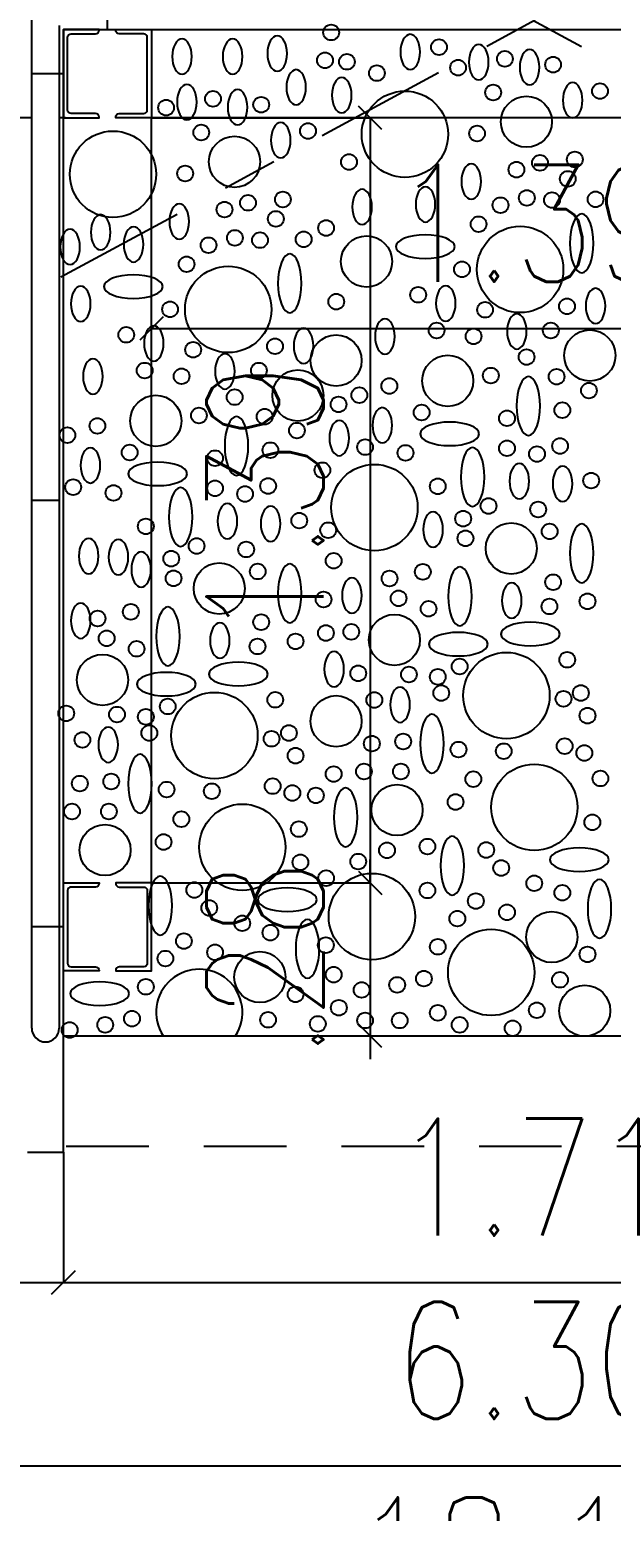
# Model space of a CAD drawing. Extents: x 3 to 114, y 126 to 173.
# Drawn here: x 56.084 to 57.14, y 130.525 to 133.217 of the extents above; entities that cross this region are included whole.
import ezdxf

# ---------------------------------------------------------------- set-up
doc = ezdxf.new("R2010")
doc.units = 0
doc.header["$LTSCALE"] = 0.02
doc.header["$MEASUREMENT"] = 0
doc.header["$PDMODE"] = 35
doc.linetypes.add('ACAD_ISO10W100', pattern=[18, 12, -3, 0, -3])
doc.linetypes.add('TRAZOS2', pattern=[0.375, 0.25, -0.125])
doc.layers.get('0').update_dxf_attribs({"linetype": 'CONTINUOUS'})
doc.layers.get('Defpoints').update_dxf_attribs({"linetype": 'CONTINUOUS'})
for name, color, linetype in [('-ejes-estruc', 8, 'ACAD_ISO10W100'), ('10-COTA-PARC-100', 4, 'CONTINUOUS'), ('hatch', 252, 'CONTINUOUS'), ('perf', 4, 'CONTINUOUS'), ('piedras', 8, 'CONTINUOUS'), ('VISTA-3', 8, 'CONTINUOUS')]:
    doc.layers.add(name, color=color, linetype=linetype)
doc.styles.add('COTAS', font='ROMANS.shx', dxfattribs={"width": 0.8})
doc.dimstyles.new('COTA-S-S-2-50', dxfattribs={"dimscale": 0.5, "dimtxt": 0.25, "dimasz": 0.05, "dimexe": 0, "dimexo": 0, "dimgap": 0.1, "dimtad": 1, "dimzin": 4, "dimdsep": 46, "dimtxsty": 'COTAS', "dimblk": 'OBLIQUE', "dimblk1": 'NONE', "dimblk2": 'M2_COTA', "dimcen": 0.1, "dimclrd": 2, "dimclre": 2, "dimclrt": 2, "dimadec": 0, "dimazin": 0, "dimtfac": 1, "dimtix": 1, "dimtmove": 2, "dimatfit": 3, "dimldrblk": 'M2_COTA', "dimfxl": 0, "dimtolj": 1, "dimtzin": 0, "dimarcsym": 0})

# ---------------------------------------------------------------- blocks, each defined once
blk = doc.blocks.new('_OBLIQUE')
at = {"color": 0, "linetype": 'ByBlock'}
blk.add_line((-0.5, -0.5), (0.5, 0.5), dxfattribs=at)
blk = doc.blocks.new('*D19')
at = {"layer": '10-COTA-PARC-100', "color": 2, "lineweight": -2}
for p, q in [((47.95, 131.0687), (47.95, 130.2528)), ((66.05, 131.0687), (66.05, 130.2528)), ((47.95, 130.2528), (66.05, 130.2528))]:
    blk.add_line(p, q, dxfattribs=at)
at = {"layer": 'Defpoints', "color": 0}
for p in [(47.95, 131.0687), (66.05, 131.0687), (66.05, 130.2528)]:
    blk.add_point(p, dxfattribs=at)
at = {"layer": '10-COTA-PARC-100', "color": 2, "lineweight": -2, "xscale": 0.0425, "yscale": 0.0425, "zscale": 0.0425, "rotation": 180}
blk.add_blockref('_OBLIQUE', (47.95, 130.2528), dxfattribs=at)
at = {"layer": '10-COTA-PARC-100', "color": 2, "lineweight": -2, "xscale": 0.0425, "yscale": 0.0425, "zscale": 0.0425}
blk.add_blockref('_OBLIQUE', (66.05, 130.2528), dxfattribs=at)
at = {"layer": '10-COTA-PARC-100', "color": 2, "insert": (57, 130.4441), "char_height": 0.2125, "attachment_point": 5, "style": 'COTAS'}
blk.add_mtext('\\A1;18.10', dxfattribs=at)
blk = doc.blocks.new('_None')
blk = doc.blocks.new('M2_COTA')
for p, q in [((0, 1), (0, -1)), ((-1, 0), (0, 0))]:
    blk.add_line(p, q)
at = {"const_width": 0.2}
blk.add_lwpolyline([(-1, -1), (1, 1)], dxfattribs=at)
blk = doc.blocks.new('*D31')
at = {"layer": '10-COTA-PARC-100', "color": 2, "lineweight": -2}
for p, q in [((53.85, 131.1887), (53.85, 130.6078)), ((60.15, 131.1887), (60.15, 130.6078)), ((53.85, 130.6078), (60.15, 130.6078))]:
    blk.add_line(p, q, dxfattribs=at)
at = {"layer": 'Defpoints', "color": 0}
for p in [(53.85, 131.1887), (60.15, 131.1887), (60.15, 130.6078)]:
    blk.add_point(p, dxfattribs=at)
at = {"layer": '10-COTA-PARC-100', "color": 2, "lineweight": -2, "xscale": 0.0425, "yscale": 0.0425, "zscale": 0.0425, "rotation": 180}
blk.add_blockref('_OBLIQUE', (53.85, 130.6078), dxfattribs=at)
at = {"layer": '10-COTA-PARC-100', "color": 2, "lineweight": -2, "xscale": 0.0425, "yscale": 0.0425, "zscale": 0.0425}
blk.add_blockref('_OBLIQUE', (60.15, 130.6078), dxfattribs=at)
at = {"layer": '10-COTA-PARC-100', "color": 2, "insert": (57, 130.7991), "char_height": 0.2125, "attachment_point": 5, "style": 'COTAS'}
blk.add_mtext('\\A1;6.30', dxfattribs=at)
blk = doc.blocks.new('*D33')
at = {"layer": '10-COTA-PARC-100', "color": 2, "lineweight": -2}
for p, q in [((56.305, 132.3617), (56.305, 132.6739)), ((56.305, 132.6739), (57.695, 132.6739)), ((57.695, 132.3617), (57.695, 132.6739))]:
    blk.add_line(p, q, dxfattribs=at)
at = {"layer": 'Defpoints', "color": 0}
for p in [(57.695, 132.6739), (56.305, 132.3617), (57.695, 132.3617)]:
    blk.add_point(p, dxfattribs=at)
at = {"layer": '10-COTA-PARC-100', "color": 2, "lineweight": -2, "xscale": 0.0425, "yscale": 0.0425, "zscale": 0.0425, "rotation": 180}
blk.add_blockref('_OBLIQUE', (56.305, 132.6739), dxfattribs=at)
at = {"layer": '10-COTA-PARC-100', "color": 2, "lineweight": -2, "xscale": 0.0425, "yscale": 0.0425, "zscale": 0.0425}
blk.add_blockref('_OBLIQUE', (57.695, 132.6739), dxfattribs=at)
at = {"layer": '10-COTA-PARC-100', "color": 2, "insert": (57, 132.8651), "char_height": 0.2125, "attachment_point": 5, "style": 'COTAS'}
blk.add_mtext('\\A1;1.39', dxfattribs=at)
blk = doc.blocks.new('*D34')
at = {"layer": '10-COTA-PARC-100', "color": 2, "lineweight": -2}
for p, q in [((56.305, 133.0567), (56.7024, 133.0567)), ((56.7024, 133.0567), (56.7024, 131.6667)), ((56.305, 131.6667), (56.7024, 131.6667))]:
    blk.add_line(p, q, dxfattribs=at)
at = {"layer": 'Defpoints', "color": 0}
for p in [(56.305, 133.0567), (56.305, 131.6667), (56.7024, 131.6667)]:
    blk.add_point(p, dxfattribs=at)
at = {"layer": '10-COTA-PARC-100', "color": 2, "lineweight": -2, "xscale": 0.0425, "yscale": 0.0425, "zscale": 0.0425}
for p, rotation in [((56.7024, 133.0567), 90), ((56.7024, 131.6667), 270)]:
    blk.add_blockref('_OBLIQUE', p, dxfattribs=dict(at, rotation=rotation))
at = {"layer": '10-COTA-PARC-100', "color": 2, "insert": (56.5111, 132.3617), "char_height": 0.2125, "attachment_point": 5, "rotation": 90, "style": 'COTAS'}
blk.add_mtext('\\A1;1.39', dxfattribs=at)
blk = doc.blocks.new('*D35')
at = {"layer": '10-COTA-PARC-100', "color": 2, "lineweight": -2}
for p, q in [((56.7024, 131.6667), (56.7024, 131.7092)), ((56.305, 131.6667), (56.7024, 131.6667)), ((56.7024, 131.6667), (56.7024, 131.3887)), ((56.145, 131.3887), (56.7024, 131.3887)), ((56.7024, 131.3887), (56.7024, 131.3462))]:
    blk.add_line(p, q, dxfattribs=at)
at = {"layer": 'Defpoints', "color": 0}
for p in [(56.305, 131.6667), (56.145, 131.3887), (56.7024, 131.3887)]:
    blk.add_point(p, dxfattribs=at)
at = {"layer": '10-COTA-PARC-100', "color": 2, "lineweight": -2, "xscale": 0.0425, "yscale": 0.0425, "zscale": 0.0425}
for p, rotation in [((56.7024, 131.6667), 270), ((56.7024, 131.3887), 90)]:
    blk.add_blockref('_OBLIQUE', p, dxfattribs=dict(at, rotation=rotation))
at = {"layer": '10-COTA-PARC-100', "color": 2, "insert": (56.5111, 131.5277), "char_height": 0.2125, "attachment_point": 5, "rotation": 90, "style": 'COTAS'}
blk.add_mtext('\\A1;.28', dxfattribs=at)
blk = doc.blocks.new('*D36')
at = {"layer": '10-COTA-PARC-100', "color": 2, "lineweight": -2}
for p, q in [((54.745, 131.1775), (54.745, 130.941)), ((56.145, 131.1775), (56.145, 130.941)), ((54.745, 130.941), (56.145, 130.941))]:
    blk.add_line(p, q, dxfattribs=at)
at = {"layer": 'Defpoints', "color": 0}
for p in [(54.745, 131.1775), (56.145, 131.1775), (56.145, 130.941)]:
    blk.add_point(p, dxfattribs=at)
at = {"layer": '10-COTA-PARC-100', "color": 2, "lineweight": -2, "xscale": 0.0425, "yscale": 0.0425, "zscale": 0.0425, "rotation": 180}
blk.add_blockref('_OBLIQUE', (54.745, 130.941), dxfattribs=at)
at = {"layer": '10-COTA-PARC-100', "color": 2, "lineweight": -2, "xscale": 0.0425, "yscale": 0.0425, "zscale": 0.0425}
blk.add_blockref('_OBLIQUE', (56.145, 130.941), dxfattribs=at)
at = {"layer": '10-COTA-PARC-100', "color": 2, "insert": (55.445, 131.1322), "char_height": 0.2125, "attachment_point": 5, "style": 'COTAS'}
blk.add_mtext('\\A1;1.40', dxfattribs=at)
blk = doc.blocks.new('*D38')
at = {"layer": '10-COTA-PARC-100', "color": 2, "lineweight": -2}
for p, q in [((57.855, 131.3887), (57.855, 130.941)), ((56.145, 131.1775), (56.145, 130.941)), ((56.145, 130.941), (57.855, 130.941))]:
    blk.add_line(p, q, dxfattribs=at)
at = {"layer": 'Defpoints', "color": 0}
for p in [(57.855, 131.3887), (56.145, 131.1775), (57.855, 130.941)]:
    blk.add_point(p, dxfattribs=at)
at = {"layer": '10-COTA-PARC-100', "color": 2, "lineweight": -2, "xscale": 0.0425, "yscale": 0.0425, "zscale": 0.0425, "rotation": 180}
blk.add_blockref('_OBLIQUE', (56.145, 130.941), dxfattribs=at)
at = {"layer": '10-COTA-PARC-100', "color": 2, "lineweight": -2, "xscale": 0.0425, "yscale": 0.0425, "zscale": 0.0425}
blk.add_blockref('_OBLIQUE', (57.855, 130.941), dxfattribs=at)
at = {"layer": '10-COTA-PARC-100', "color": 2, "insert": (57, 131.1322), "char_height": 0.2125, "attachment_point": 5, "style": 'COTAS'}
blk.add_mtext('\\A1;1.71', dxfattribs=at)

msp = doc.modelspace()

# ---------------------------------------------------------------- linework, layer by layer
at = {"layer": '-ejes-estruc'}
for p, q in [((53.85, 134.9387), (59.85, 131.6887)), ((60.15, 134.9387), (54.15, 131.6887))]:
    msp.add_line(p, q, dxfattribs=at)
for p, q in [((56.0875, 131.4027), (56.0875, 133.2742)), ((56.225, 133.2167), (56.225, 133.2742)), ((56.1375, 133.2242), (56.1375, 131.4027)), ((56.145, 133.1367), (56.0875, 133.1367)), ((56.0875, 133.0567), (54.745, 133.0567)), ((56.1487, 133.0567), (56.1375, 133.0567)), ((56.0875, 132.3617), (56.1375, 132.3617)), ((56.145, 131.5867), (56.0875, 131.5867)), ((56.145, 131.3887), (59.85, 131.3887))]:
    msp.add_line(p, q)
at = {"color": 2, "linetype": 'TRAZOS2', "ltscale": 30}
msp.add_line((54.15, 131.1887), (59.85, 131.1887), dxfattribs=at)
msp.add_arc((56.1125, 131.4027), 0.025, 180, 0)
at = {"layer": 'hatch', "color": 7}
for p, q in [((56.145, 133.2167), (57.855, 133.2167)), ((56.145, 131.1775), (56.145, 133.2167)), ((56.08, 131.1775), (56.145, 131.1775))]:
    msp.add_line(p, q, dxfattribs=at)
at = {"layer": 'perf'}
for points in [[(56.2035, 133.0642), (56.159, 133.0642, -0.414214), (56.1525, 133.0707), (56.1525, 133.2027, -0.414214), (56.159, 133.2092), (56.2035, 133.2092, 0.414214), (56.21, 133.2157), (56.21, 133.2167), (56.145, 133.2167), (56.145, 133.0567), (56.21, 133.0567), (56.21, 133.0577, 0.414214)], [(56.2465, 133.0642), (56.291, 133.0642, 0.414214), (56.2975, 133.0707), (56.2975, 133.2027, 0.414214), (56.291, 133.2092), (56.2465, 133.2092, -0.414214), (56.24, 133.2157), (56.24, 133.2167), (56.305, 133.2167), (56.305, 133.0567), (56.24, 133.0567), (56.24, 133.0577, -0.414214)], [(56.2035, 131.6592), (56.159, 131.6592, 0.414214), (56.1525, 131.6527), (56.1525, 131.5207, 0.414214), (56.159, 131.5142), (56.2035, 131.5142, -0.414214), (56.21, 131.5077), (56.21, 131.5067), (56.145, 131.5067), (56.145, 131.6667), (56.21, 131.6667), (56.21, 131.6657, -0.414214)], [(56.2465, 131.6592), (56.291, 131.6592, -0.414214), (56.2975, 131.6527), (56.2975, 131.5207, -0.414214), (56.291, 131.5142), (56.2465, 131.5142, 0.414214), (56.24, 131.5077), (56.24, 131.5067), (56.305, 131.5067), (56.305, 131.6667), (56.24, 131.6667), (56.24, 131.6657, 0.414214)]]:
    msp.add_lwpolyline(points, format="xyb", close=True, dxfattribs=at)
at = {"layer": 'piedras', "color": 26}
for centre, radius in [((56.6314, 133.2116), 0.0143), ((56.8273, 133.1849), 0.0143), ((56.6201, 133.161), 0.0143), ((56.66, 133.1583), 0.0143), ((56.8619, 133.1477), 0.0143), ((56.9469, 133.1636), 0.0143), ((57.0345, 133.153), 0.0143), ((56.7144, 133.1377), 0.0143), ((56.4167, 133.091), 0.0143), ((56.7653, 133.0267), 0.0784), ((56.9256, 133.1025), 0.0143), ((57.1196, 133.1051), 0.0143), ((56.3316, 133.075), 0.0143), ((56.5043, 133.0803), 0.0143), ((56.986, 133.0493), 0.0464), ((56.2351, 132.954), 0.0784), ((56.3954, 133.0298), 0.0143), ((56.5893, 133.0325), 0.0143), ((56.8964, 133.028), 0.0143), ((56.4558, 132.9766), 0.0464), ((56.6637, 132.9763), 0.0143), ((56.9679, 132.9624), 0.0143), ((57.0106, 132.9748), 0.0143), ((57.0739, 132.9809), 0.0143), ((56.3662, 132.9554), 0.0143), ((57.0611, 132.9456), 0.0143), ((56.5437, 132.9082), 0.0143), ((56.9867, 132.911), 0.0143), ((57.0324, 132.9071), 0.0143), ((57.1116, 132.9084), 0.0143), ((56.4377, 132.8898), 0.0143), ((56.4804, 132.9022), 0.0143), ((56.9389, 132.8977), 0.0143), ((56.5309, 132.8729), 0.0143), ((56.6222, 132.8563), 0.0143), ((56.8991, 132.8632), 0.0143), ((56.4087, 132.8251), 0.0143), ((56.4565, 132.8384), 0.0143), ((56.5022, 132.8344), 0.0143), ((56.5814, 132.8357), 0.0143), ((56.6956, 132.7955), 0.0464), ((56.9746, 132.781), 0.0784), ((56.3688, 132.7905), 0.0143), ((56.4444, 132.7084), 0.0784), ((56.869, 132.7812), 0.0143), ((56.6406, 132.7225), 0.0143), ((56.7894, 132.7351), 0.0143), ((57.0597, 132.7141), 0.0143), ((56.3388, 132.7086), 0.0143), ((56.9109, 132.7078), 0.0143), ((56.2592, 132.6624), 0.0143), ((56.8229, 132.6701), 0.0143), ((57.0303, 132.6701), 0.0143), ((56.3807, 132.6352), 0.0143), ((56.5294, 132.6415), 0.0143), ((56.6403, 132.6156), 0.0464), ((56.89, 132.6596), 0.0143), ((57.1012, 132.6248), 0.0464), ((56.8431, 132.5787), 0.0464), ((56.9863, 132.6219), 0.0143), ((56.2927, 132.5974), 0.0143), ((56.3597, 132.587), 0.0143), ((56.5001, 132.5974), 0.0143), ((56.571, 132.5521), 0.0464), ((56.9214, 132.5883), 0.0143), ((57.0408, 132.5862), 0.0143), ((56.6826, 132.5527), 0.0143), ((56.737, 132.5694), 0.0143), ((57.0995, 132.561), 0.0143), ((56.3129, 132.506), 0.0464), ((56.4561, 132.5492), 0.0143), ((56.6448, 132.5359), 0.0143), ((56.3912, 132.5157), 0.0143), ((56.5106, 132.5136), 0.0143), ((56.7957, 132.5212), 0.0143), ((56.9507, 132.5107), 0.0143), ((57.0513, 132.5254), 0.0143), ((56.1523, 132.48), 0.0143), ((56.2068, 132.4968), 0.0143), ((56.5692, 132.4884), 0.0143), ((56.2655, 132.4485), 0.0143), ((56.521, 132.4527), 0.0143), ((56.693, 132.4583), 0.0143), ((56.7664, 132.4478), 0.0143), ((56.9507, 132.4562), 0.0143), ((57.0052, 132.4457), 0.0143), ((57.0471, 132.4604), 0.0143), ((56.4205, 132.4381), 0.0143), ((56.6155, 132.4163), 0.0143), ((56.71, 132.3485), 0.0784), ((57.1036, 132.3975), 0.0143), ((56.1628, 132.3856), 0.0143), ((56.2361, 132.3751), 0.0143), ((56.4205, 132.3835), 0.0143), ((56.475, 132.3731), 0.0143), ((56.5169, 132.3877), 0.0143), ((56.825, 132.387), 0.0143), ((56.9172, 132.3513), 0.0143), ((57.0073, 132.345), 0.0143), ((56.2948, 132.3143), 0.0143), ((56.5734, 132.3248), 0.0143), ((56.8711, 132.3283), 0.0143), ((56.626, 132.3073), 0.0143), ((56.8753, 132.2926), 0.0143), ((56.9584, 132.2742), 0.0464), ((57.0282, 132.3052), 0.0143), ((56.387, 132.2787), 0.0143), ((56.477, 132.2724), 0.0143), ((56.3409, 132.2556), 0.0143), ((56.4281, 132.2015), 0.0464), ((56.498, 132.2325), 0.0143), ((56.636, 132.2519), 0.0143), ((56.7978, 132.2318), 0.0143), ((56.3451, 132.22), 0.0143), ((56.7374, 132.2196), 0.0143), ((57.0345, 132.2129), 0.0143), ((56.6176, 132.1815), 0.0143), ((56.7538, 132.1836), 0.0143), ((57.0969, 132.1781), 0.0143), ((56.2675, 132.1591), 0.0143), ((56.8083, 132.1647), 0.0143), ((57.0278, 132.1689), 0.0143), ((56.2072, 132.147), 0.0143), ((56.5043, 132.1403), 0.0143), ((56.6679, 132.1228), 0.0143), ((56.7463, 132.1081), 0.0464), ((56.2236, 132.1109), 0.0143), ((56.4976, 132.0962), 0.0143), ((56.5667, 132.1054), 0.0143), ((56.6218, 132.1207), 0.0143), ((56.278, 132.092), 0.0143), ((56.9497, 132.007), 0.0784), ((57.0601, 132.072), 0.0143), ((56.2161, 132.0354), 0.0464), ((56.6805, 132.0473), 0.0143), ((56.7726, 132.0452), 0.0143), ((56.825, 132.041), 0.0143), ((56.8648, 132.0598), 0.0143), ((56.3346, 131.9872), 0.0143), ((56.4194, 131.9344), 0.0784), ((56.5298, 131.9993), 0.0143), ((56.6403, 131.9604), 0.0464), ((56.7098, 131.999), 0.0143), ((56.8313, 132.0116), 0.0143), ((57.0534, 132.0011), 0.0143), ((57.0848, 132.0116), 0.0143), ((56.1502, 131.9746), 0.0143), ((56.2424, 131.9725), 0.0143), ((56.2948, 131.9683), 0.0143), ((57.0969, 131.9705), 0.0143), ((56.3011, 131.939), 0.0143), ((56.5546, 131.939), 0.0143), ((56.1796, 131.9264), 0.0143), ((56.5231, 131.9285), 0.0143), ((56.7052, 131.9197), 0.0143), ((56.7622, 131.9235), 0.0143), ((56.8627, 131.9089), 0.0143), ((57.0555, 131.9151), 0.0143), ((56.5667, 131.8978), 0.0143), ((56.9448, 131.9059), 0.0143), ((57.0911, 131.9026), 0.0143), ((56.636, 131.8644), 0.0143), ((56.6909, 131.869), 0.0143), ((56.758, 131.869), 0.0143), ((56.8895, 131.8551), 0.0143), ((57.0004, 131.804), 0.0784), ((57.1204, 131.8564), 0.0143), ((56.1749, 131.8471), 0.0143), ((56.2319, 131.8509), 0.0143), ((56.3325, 131.8362), 0.0143), ((56.4146, 131.8332), 0.0143), ((56.5252, 131.8425), 0.0143), ((56.5608, 131.8299), 0.0143), ((56.751, 131.7989), 0.0464), ((56.6036, 131.8256), 0.0143), ((56.8573, 131.8136), 0.0143), ((56.1607, 131.7964), 0.0143), ((56.2277, 131.7964), 0.0143), ((56.3593, 131.7825), 0.0143), ((56.4701, 131.7314), 0.0784), ((57.1057, 131.7767), 0.0143), ((56.2207, 131.7263), 0.0464), ((56.5726, 131.7644), 0.0143), ((56.327, 131.741), 0.0143), ((56.7328, 131.7259), 0.0143), ((56.8062, 131.7327), 0.0143), ((56.913, 131.7264), 0.0143), ((56.5755, 131.7041), 0.0143), ((56.6805, 131.7054), 0.0143), ((56.9402, 131.6937), 0.0143), ((56.6222, 131.6752), 0.0143), ((56.7054, 131.6056), 0.0784), ((57.0002, 131.666), 0.0143), ((56.3828, 131.6538), 0.0143), ((56.8062, 131.653), 0.0143), ((57.0513, 131.6488), 0.0143), ((56.41, 131.621), 0.0143), ((56.8941, 131.6337), 0.0143), ((56.9507, 131.6132), 0.0143), ((56.4699, 131.5933), 0.0143), ((56.8606, 131.6018), 0.0143), ((57.0321, 131.5683), 0.0464), ((56.3639, 131.561), 0.0143), ((56.521, 131.5762), 0.0143), ((56.922, 131.5041), 0.0784), ((56.4205, 131.5405), 0.0143), ((56.6217, 131.5536), 0.0143), ((56.825, 131.5506), 0.0143), ((57.0969, 131.5368), 0.0143), ((56.3303, 131.5292), 0.0143), ((56.5019, 131.4956), 0.0464), ((56.2948, 131.478), 0.0143), ((56.636, 131.4999), 0.0143), ((56.7513, 131.4814), 0.0143), ((56.7998, 131.4928), 0.0143), ((57.047, 131.4907), 0.0143), ((56.5667, 131.4641), 0.0143), ((56.6867, 131.4722), 0.0143), ((57.092, 131.4345), 0.0464), ((56.6453, 131.4399), 0.0143), ((56.825, 131.4307), 0.0143), ((57.0048, 131.4353), 0.0143), ((56.1565, 131.3995), 0.0143), ((56.221, 131.4088), 0.0143), ((56.2696, 131.4201), 0.0143), ((56.5168, 131.418), 0.0143), ((56.6071, 131.4105), 0.0143), ((56.693, 131.4168), 0.0143), ((56.7559, 131.4168), 0.0143), ((56.8648, 131.4089), 0.0143), ((56.9611, 131.4026), 0.0143)]:
    msp.add_circle(centre, radius, dxfattribs=at)
msp.add_arc((56.3918, 131.4315), 0.0784, 326.9348, 213.0652, dxfattribs=at)
at = {"layer": 'piedras', "color": 26, "extrusion": (0, 0, -1)}
for centre, major_axis, ratio in [((56.3605, 133.1678), (0, 0.0321), 0.555566), ((56.4524, 133.1678), (0, 0.0321), 0.555566), ((56.5335, 133.1733), (0, 0.0321), 0.555566), ((56.775, 133.1761), (0, 0.0321), 0.555566), ((56.8995, 133.1576), (0, 0.0321), 0.555566), ((56.9917, 133.1484), (0, 0.0321), 0.555566), ((56.5678, 133.1119), (0, 0.0321), 0.555566), ((56.3693, 133.085), (0, 0.0321), 0.555566), ((56.4614, 133.0757), (0, 0.0321), 0.555566), ((56.6506, 133.0976), (0, 0.0321), 0.555566), ((57.07, 133.0884), (0, 0.0321), 0.555566), ((56.5398, 133.0158), (0, 0.0321), 0.555566), ((56.8857, 132.9408), (0, 0.0321), 0.555566), ((56.6875, 132.8946), (0, 0.0321), 0.555566), ((56.8027, 132.8993), (0, 0.0321), 0.555566), ((56.3554, 132.8681), (0, 0.0321), 0.555566), ((56.2127, 132.8485), (0, 0.0321), 0.555566), ((57.0864, 132.8284), (0, 0.0535), 0.400005), ((56.1572, 132.822), (0, 0.0321), 0.555566), ((56.2725, 132.8266), (0, 0.0321), 0.555566), ((56.8022, 132.8225), (0.0535, 0), 0.400005), ((56.5562, 132.7557), (0, 0.0535), 0.400005), ((56.272, 132.7499), (0.0535, 0), 0.400005), ((56.1766, 132.7186), (0, 0.0321), 0.555566), ((56.8396, 132.7193), (0, 0.0321), 0.555566), ((57.1115, 132.7147), (0, 0.0321), 0.555566), ((56.3093, 132.6467), (0, 0.0321), 0.555566), ((56.729, 132.6593), (0, 0.0321), 0.555566), ((56.9686, 132.6686), (0, 0.0321), 0.555566), ((56.5813, 132.6421), (0, 0.0321), 0.555566), ((56.4384, 132.5959), (0, 0.0321), 0.555566), ((56.1987, 132.5867), (0, 0.0321), 0.555566), ((56.9896, 132.5331), (0, 0.0535), 0.400005), ((56.4594, 132.4604), (0, 0.0535), 0.400005), ((56.7243, 132.4979), (0, 0.0321), 0.555566), ((56.646, 132.4748), (0, 0.0321), 0.555566), ((56.8467, 132.4824), (0.0535, 0), 0.400005), ((56.1941, 132.4252), (0, 0.0321), 0.555566), ((56.8882, 132.4039), (0, 0.0535), 0.400005), ((56.3164, 132.4097), (0.0535, 0), 0.400005), ((56.9732, 132.3964), (0, 0.0321), 0.555566), ((57.0516, 132.3917), (0, 0.0321), 0.555566), ((56.358, 132.3313), (0, 0.0535), 0.400005), ((56.443, 132.3237), (0, 0.0321), 0.555566), ((56.5214, 132.3191), (0, 0.0321), 0.555566), ((56.8165, 132.3087), (0, 0.0321), 0.555566), ((57.0864, 132.2655), (0, 0.0535), 0.400005), ((56.191, 132.2603), (0, 0.0321), 0.555566), ((56.2451, 132.2585), (0, 0.0321), 0.555566), ((56.2863, 132.236), (0, 0.0321), 0.555566), ((56.5562, 132.1929), (0, 0.0535), 0.400005), ((56.669, 132.1887), (0, 0.0321), 0.555566), ((56.8652, 132.1871), (0, 0.0535), 0.400005), ((56.9594, 132.1795), (0, 0.0321), 0.555566), ((56.1766, 132.143), (0, 0.0321), 0.555566), ((56.3349, 132.1144), (0, 0.0535), 0.400005), ((56.4292, 132.1069), (0, 0.0321), 0.555566), ((56.9931, 132.1187), (0.0535, 0), 0.400005), ((56.8624, 132.1003), (0.0535, 0), 0.400005), ((56.6368, 132.0549), (0, 0.0321), 0.555566), ((56.4628, 132.046), (0.0535, 0), 0.400005), ((56.3321, 132.0277), (0.0535, 0), 0.400005), ((56.7566, 131.9904), (0, 0.0321), 0.555566), ((56.2264, 131.9177), (0, 0.0321), 0.555566), ((56.8145, 131.9195), (0, 0.0535), 0.400005), ((56.2842, 131.8468), (0, 0.0535), 0.400005), ((56.6577, 131.7857), (0, 0.0535), 0.400005), ((56.8513, 131.698), (0, 0.0535), 0.400005), ((57.082, 131.7088), (0.0535, 0), 0.400005), ((56.3211, 131.6254), (0, 0.0535), 0.400005), ((56.5518, 131.6362), (0.0535, 0), 0.400005), ((57.1187, 131.6196), (0, 0.0535), 0.400005), ((56.5884, 131.5469), (0, 0.0535), 0.400005), ((56.2108, 131.4655), (0.0535, 0), 0.400005)]:
    msp.add_ellipse(centre, major_axis=major_axis, ratio=ratio, dxfattribs=at)
at = {"layer": 'VISTA-3'}
for p in [(56.305, 131.6667), (57.695, 133.0567)]:
    msp.add_line(p, (56.305, 133.0567), dxfattribs=at)

# ---------------------------------------------------------------- dimensions: what is measured, and where the dimension line sits
at = {"layer": '10-COTA-PARC-100'}
for base, p1, p2, picture, middle in [((56.7024, 131.6667), (56.305, 133.0567), (56.305, 131.6667), '*D34', (56.5111, 132.3617)), ((56.7024, 131.3887), (56.305, 131.6667), (56.145, 131.3887), '*D35', (56.5111, 131.5277))]:
    dim = msp.add_linear_dim(base=base, p1=p1, p2=p2, angle=90, dimstyle='COTA-S-S-2-50', override={"dimscale": 0.85}, dxfattribs=at)
    dim.commit()
    dim.dimension.update_dxf_attribs({"geometry": picture, "text_midpoint": middle})
for base, p1, p2, picture, middle in [((57.695, 132.6739), (56.305, 132.3617), (57.695, 132.3617), '*D33', (57, 132.8651)), ((57.855, 130.941), (56.145, 131.1775), (57.855, 131.3887), '*D38', (57, 131.1322)), ((56.145, 130.941), (54.745, 131.1775), (56.145, 131.1775), '*D36', (55.445, 131.1322)), ((60.15, 130.6078), (53.85, 131.1887), (60.15, 131.1887), '*D31', (57, 130.7991)), ((66.05, 130.2528), (47.95, 131.0687), (66.05, 131.0687), '*D19', (57, 130.4441))]:
    dim = msp.add_linear_dim(base=base, p1=p1, p2=p2, dimstyle='COTA-S-S-2-50', override={"dimscale": 0.85}, dxfattribs=at)
    dim.commit()
    dim.dimension.update_dxf_attribs({"geometry": picture, "text_midpoint": middle})

doc.saveas('drawing.dxf')
